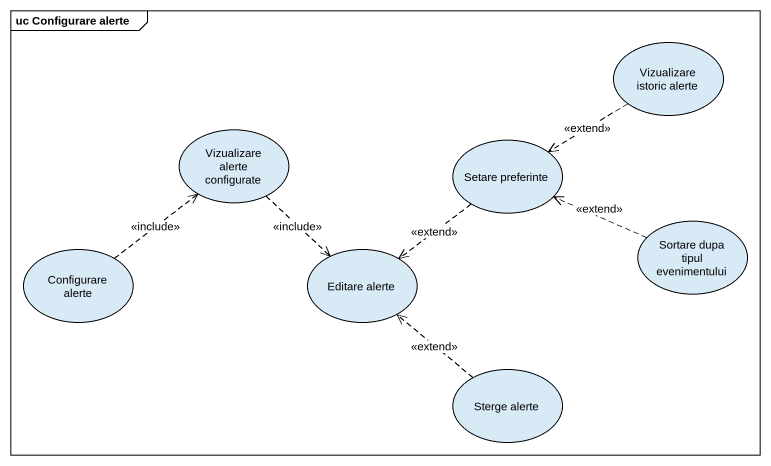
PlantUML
@startuml
mainframe uc Configurare alerte
usecase "Vizualizare istoric alerte" as Vizualizare_istoric_alerte
usecase "Vizualizare alerte configurate" as Vizualizare_alerte
usecase "Setare preferinte" as Setare_preferinte
usecase "Sortare dupa tipul evenimentului" as Sortare_dupa_tipul
usecase "Configurare alerte" as Configurare_alerte
usecase "Editare alerte" as Editare_alerte
usecase "Sterge alerte" as Sterge_alerte
Vizualizare_istoric_alerte ..> Setare_preferinte : <<extend>>
Vizualizare_alerte ..> Editare_alerte : <<include>>
Setare_preferinte ..> Editare_alerte : <<extend>>
Sortare_dupa_tipul .left.> Setare_preferinte : <<extend>>
Configurare_alerte .up.> Vizualizare_alerte : <<include>>
Sterge_alerte .up.> Editare_alerte : <<extend>>
@enduml
